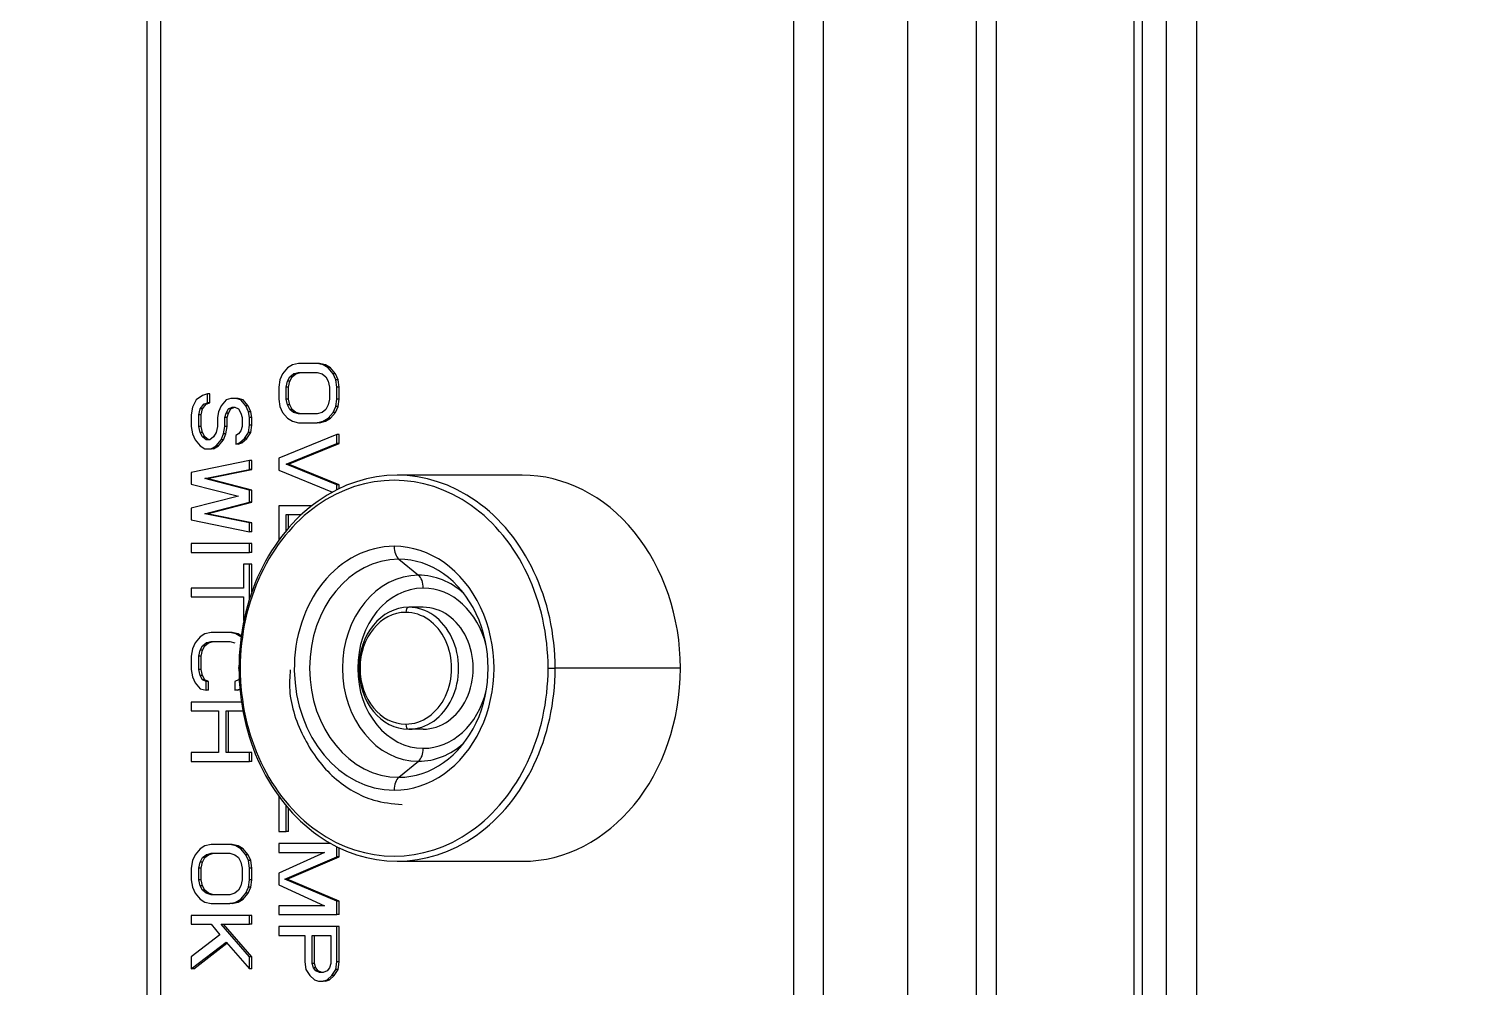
# Model space of a CAD drawing. Header units: millimetres. Extents: x -15291 to 293567, y -98510 to 49398.
# Drawn here: x 50066.7 to 50137.6, y 25606.1 to 25653.3 of the extents above; entities that cross this region are included whole.
import ezdxf

# ---------------------------------------------------------------- set-up
doc = ezdxf.new("R2010")
doc.units = ezdxf.units.MM
doc.header["$LTSCALE"] = 50
doc.header["$MEASUREMENT"] = 0
doc.linetypes.add('AUSGEZOGEN', pattern=[0])
doc.linetypes.add('PHANTOM2', pattern=[1.25, 0.625, -0.125, 0.125, -0.125, 0.125, -0.125])
doc.layers.add('DV16_Standard', color=7, linetype='CONTINUOUS')
doc.layers.add('RASTER', color=30, linetype='AUSGEZOGEN')

msp = doc.modelspace()

# ---------------------------------------------------------------- linework, layer by layer
at = {"layer": 'DV16_Standard', "color": 7, "linetype": 'Continuous', "ltscale": 254}
for p, q in [((50122.712, 25878.822), (50122.712, 25544.822)), ((50124.212, 25878.822), (50124.212, 25544.822)), ((50072.545, 25875.822), (50072.545, 25547.822)), ((50073.225, 25547.822), (50073.225, 25875.822)), ((50104.392, 25547.822), (50104.392, 25875.822)), ((50105.851, 25547.822), (50105.851, 25875.822)), ((50113.372, 25547.822), (50113.372, 25875.822)), ((50114.365, 25547.822), (50114.365, 25875.822)), ((50121.141, 25547.822), (50121.141, 25875.822)), ((50121.546, 25547.822), (50121.546, 25875.822)), ((50079.212, 25636.312), (50079.09, 25636.02)), ((50079.456, 25636.603), (50079.212, 25636.312)), ((50079.7, 25636.749), (50079.456, 25636.603)), ((50079.456, 25635.947), (50079.578, 25636.166)), ((50079.57, 25635.947), (50079.692, 25636.166)), ((50079.578, 25636.166), (50079.761, 25636.312)), ((50079.692, 25636.166), (50079.578, 25636.166)), ((50079.692, 25636.166), (50079.875, 25636.312)), ((50080.005, 25636.822), (50079.7, 25636.749)), ((50079.761, 25636.312), (50080.005, 25636.385)), ((50079.875, 25636.312), (50079.761, 25636.312)), ((50079.875, 25636.312), (50080.119, 25636.385)), ((50080.92, 25636.822), (50080.005, 25636.822)), ((50080.005, 25636.385), (50080.92, 25636.385)), ((50081.034, 25636.822), (50080.92, 25636.822)), ((50081.225, 25636.749), (50080.92, 25636.822)), ((50080.92, 25636.385), (50081.164, 25636.312)), ((50081.339, 25636.749), (50081.034, 25636.822)), ((50081.164, 25636.312), (50081.347, 25636.166)), ((50081.339, 25636.749), (50081.225, 25636.749)), ((50081.469, 25636.603), (50081.225, 25636.749)), ((50081.583, 25636.603), (50081.339, 25636.749)), ((50081.347, 25636.166), (50081.469, 25635.947)), ((50081.583, 25636.603), (50081.469, 25636.603)), ((50081.713, 25636.312), (50081.469, 25636.603)), ((50081.827, 25636.312), (50081.583, 25636.603)), ((50081.827, 25636.312), (50081.713, 25636.312)), ((50081.835, 25636.02), (50081.713, 25636.312)), ((50081.949, 25636.02), (50081.827, 25636.312)), ((50079.09, 25636.02), (50079.029, 25635.655)), ((50079.029, 25635.655), (50079.029, 25635.072)), ((50079.395, 25635.655), (50079.456, 25635.947)), ((50079.395, 25635.072), (50079.395, 25635.655)), ((50079.509, 25635.655), (50079.395, 25635.655)), ((50079.57, 25635.947), (50079.456, 25635.947)), ((50079.509, 25635.655), (50079.57, 25635.947)), ((50079.509, 25635.072), (50079.509, 25635.655)), ((50081.469, 25635.947), (50081.53, 25635.655)), ((50081.53, 25635.655), (50081.53, 25635.072)), ((50081.896, 25635.655), (50081.835, 25636.02)), ((50081.949, 25636.02), (50081.835, 25636.02)), ((50082.01, 25635.655), (50081.896, 25635.655)), ((50081.896, 25635.072), (50081.896, 25635.655)), ((50082.01, 25635.655), (50081.949, 25636.02)), ((50082.01, 25635.072), (50082.01, 25635.655)), ((50074.972, 25635.03), (50074.789, 25634.666)), ((50075.277, 25635.249), (50074.972, 25635.03)), ((50075.155, 25634.593), (50075.338, 25634.812)), ((50075.27, 25634.593), (50075.453, 25634.812)), ((50075.521, 25635.322), (50075.277, 25635.249)), ((50075.338, 25634.812), (50075.521, 25634.885)), ((50075.453, 25634.812), (50075.338, 25634.812)), ((50075.453, 25634.812), (50075.636, 25634.885)), ((50075.521, 25634.885), (50075.521, 25635.322)), ((50075.636, 25635.322), (50075.521, 25635.322)), ((50075.636, 25634.885), (50075.521, 25634.885)), ((50075.636, 25634.885), (50075.636, 25635.322)), ((50076.192, 25634.739), (50076.07, 25634.447)), ((50076.436, 25635.03), (50076.192, 25634.739)), ((50076.68, 25635.103), (50076.436, 25635.03)), ((50076.924, 25635.103), (50076.68, 25635.103)), ((50077.168, 25635.03), (50076.924, 25635.103)), ((50077.039, 25635.103), (50076.924, 25635.103)), ((50077.283, 25635.03), (50077.039, 25635.103)), ((50077.412, 25634.739), (50077.168, 25635.03)), ((50077.283, 25635.03), (50077.168, 25635.03)), ((50077.527, 25634.739), (50077.283, 25635.03)), ((50077.534, 25634.447), (50077.412, 25634.739)), ((50077.527, 25634.739), (50077.412, 25634.739)), ((50077.649, 25634.447), (50077.527, 25634.739)), ((50079.029, 25635.072), (50079.09, 25634.707)), ((50079.456, 25634.78), (50079.395, 25635.072)), ((50079.509, 25635.072), (50079.395, 25635.072)), ((50079.578, 25634.562), (50079.456, 25634.78)), ((50079.57, 25634.78), (50079.456, 25634.78)), ((50079.57, 25634.78), (50079.509, 25635.072)), ((50079.692, 25634.562), (50079.57, 25634.78)), ((50081.469, 25634.78), (50081.347, 25634.562)), ((50081.53, 25635.072), (50081.469, 25634.78)), ((50081.835, 25634.707), (50081.896, 25635.072)), ((50082.01, 25635.072), (50081.896, 25635.072)), ((50081.949, 25634.707), (50082.01, 25635.072)), ((50074.789, 25634.666), (50074.728, 25634.301)), ((50074.728, 25634.301), (50074.728, 25633.718)), ((50075.094, 25634.301), (50075.155, 25634.593)), ((50075.094, 25633.718), (50075.094, 25634.301)), ((50075.209, 25634.301), (50075.094, 25634.301)), ((50075.27, 25634.593), (50075.155, 25634.593)), ((50075.209, 25634.301), (50075.27, 25634.593)), ((50075.209, 25633.718), (50075.209, 25634.301)), ((50076.07, 25634.447), (50076.009, 25634.155)), ((50076.009, 25634.155), (50076.009, 25633.718)), ((50076.375, 25634.155), (50076.436, 25634.374)), ((50076.49, 25634.155), (50076.375, 25634.155)), ((50076.375, 25633.718), (50076.375, 25634.155)), ((50076.436, 25634.374), (50076.558, 25634.593)), ((50076.551, 25634.374), (50076.436, 25634.374)), ((50076.49, 25634.155), (50076.551, 25634.374)), ((50076.49, 25633.718), (50076.49, 25634.155)), ((50076.551, 25634.374), (50076.673, 25634.593)), ((50076.558, 25634.593), (50076.741, 25634.666)), ((50076.673, 25634.593), (50076.558, 25634.593)), ((50076.673, 25634.593), (50076.856, 25634.666)), ((50076.741, 25634.666), (50076.863, 25634.666)), ((50076.863, 25634.666), (50077.046, 25634.593)), ((50077.046, 25634.593), (50077.168, 25634.374)), ((50077.168, 25634.374), (50077.229, 25634.155)), ((50077.229, 25634.155), (50077.229, 25633.718)), ((50077.595, 25634.155), (50077.534, 25634.447)), ((50077.649, 25634.447), (50077.534, 25634.447)), ((50077.595, 25633.791), (50077.595, 25634.155)), ((50077.71, 25634.155), (50077.595, 25634.155)), ((50077.71, 25634.155), (50077.649, 25634.447)), ((50077.71, 25633.791), (50077.71, 25634.155)), ((50079.09, 25634.707), (50079.212, 25634.416)), ((50079.212, 25634.416), (50079.456, 25634.124)), ((50079.456, 25634.124), (50079.7, 25633.978)), ((50079.761, 25634.416), (50079.578, 25634.562)), ((50079.692, 25634.562), (50079.578, 25634.562)), ((50079.875, 25634.416), (50079.692, 25634.562)), ((50079.875, 25634.416), (50079.761, 25634.416)), ((50080.005, 25634.343), (50079.761, 25634.416)), ((50080.119, 25634.343), (50079.875, 25634.416)), ((50080.92, 25634.343), (50080.005, 25634.343)), ((50081.164, 25634.416), (50080.92, 25634.343)), ((50081.347, 25634.562), (50081.164, 25634.416)), ((50081.225, 25633.978), (50081.469, 25634.124)), ((50081.339, 25633.978), (50081.583, 25634.124)), ((50081.469, 25634.124), (50081.713, 25634.416)), ((50081.583, 25634.124), (50081.469, 25634.124)), ((50081.583, 25634.124), (50081.827, 25634.416)), ((50081.713, 25634.416), (50081.835, 25634.707)), ((50081.827, 25634.416), (50081.713, 25634.416)), ((50081.827, 25634.416), (50081.949, 25634.707)), ((50081.949, 25634.707), (50081.835, 25634.707)), ((50074.728, 25633.718), (50074.789, 25633.353)), ((50074.789, 25633.353), (50074.911, 25633.062)), ((50075.155, 25633.426), (50075.094, 25633.718)), ((50075.209, 25633.718), (50075.094, 25633.718)), ((50075.277, 25633.207), (50075.155, 25633.426)), ((50075.27, 25633.426), (50075.155, 25633.426)), ((50075.27, 25633.426), (50075.209, 25633.718)), ((50075.392, 25633.207), (50075.27, 25633.426)), ((50075.948, 25633.426), (50075.826, 25633.207)), ((50076.009, 25633.718), (50075.948, 25633.426)), ((50076.192, 25633.062), (50076.314, 25633.353)), ((50076.307, 25633.062), (50076.429, 25633.353)), ((50076.314, 25633.353), (50076.375, 25633.718)), ((50076.429, 25633.353), (50076.314, 25633.353)), ((50076.49, 25633.718), (50076.375, 25633.718)), ((50076.429, 25633.353), (50076.49, 25633.718)), ((50077.046, 25633.353), (50076.924, 25633.28)), ((50077.168, 25633.499), (50077.046, 25633.353)), ((50077.229, 25633.718), (50077.168, 25633.499)), ((50077.351, 25633.135), (50077.534, 25633.426)), ((50077.466, 25633.135), (50077.649, 25633.426)), ((50077.534, 25633.426), (50077.595, 25633.791)), ((50077.649, 25633.426), (50077.534, 25633.426)), ((50077.71, 25633.791), (50077.595, 25633.791)), ((50077.649, 25633.426), (50077.71, 25633.791)), ((50081.896, 25633.322), (50079.029, 25632.155)), ((50079.7, 25633.978), (50080.005, 25633.905)), ((50080.005, 25633.905), (50080.92, 25633.905)), ((50080.92, 25633.905), (50081.225, 25633.978)), ((50081.034, 25633.905), (50080.92, 25633.905)), ((50081.034, 25633.905), (50081.339, 25633.978)), ((50081.339, 25633.978), (50081.225, 25633.978)), ((50082.01, 25633.322), (50081.896, 25633.322)), ((50081.896, 25632.885), (50081.896, 25633.322)), ((50082.01, 25632.885), (50082.01, 25633.322)), ((50074.911, 25633.062), (50075.155, 25632.77)), ((50075.155, 25632.77), (50075.399, 25632.624)), ((50075.46, 25633.062), (50075.277, 25633.207)), ((50075.392, 25633.207), (50075.277, 25633.207)), ((50075.575, 25633.062), (50075.392, 25633.207)), ((50075.399, 25632.624), (50075.704, 25632.624)), ((50075.643, 25633.062), (50075.46, 25633.062)), ((50075.826, 25633.207), (50075.643, 25633.062)), ((50075.704, 25632.624), (50075.948, 25632.77)), ((50075.819, 25632.624), (50075.704, 25632.624)), ((50075.819, 25632.624), (50076.063, 25632.77)), ((50075.948, 25632.77), (50076.192, 25633.062)), ((50076.063, 25632.77), (50075.948, 25632.77)), ((50076.063, 25632.77), (50076.307, 25633.062)), ((50076.307, 25633.062), (50076.192, 25633.062)), ((50076.924, 25633.28), (50076.924, 25632.843)), ((50076.924, 25632.843), (50077.107, 25632.916)), ((50077.039, 25632.843), (50076.924, 25632.843)), ((50077.039, 25632.843), (50077.222, 25632.916)), ((50077.107, 25632.916), (50077.351, 25633.135)), ((50077.222, 25632.916), (50077.107, 25632.916)), ((50077.222, 25632.916), (50077.466, 25633.135)), ((50077.466, 25633.135), (50077.351, 25633.135)), ((50079.395, 25631.864), (50081.896, 25632.885)), ((50079.509, 25631.864), (50082.01, 25632.885)), ((50082.01, 25632.885), (50081.896, 25632.885)), ((50077.595, 25632.041), (50074.728, 25631.457)), ((50077.595, 25631.603), (50077.595, 25632.041)), ((50077.71, 25632.041), (50077.595, 25632.041)), ((50077.71, 25631.603), (50077.71, 25632.041)), ((50079.029, 25632.155), (50079.029, 25631.572)), ((50074.728, 25631.457), (50074.728, 25630.874)), ((50075.399, 25631.166), (50077.595, 25631.603)), ((50075.514, 25631.166), (50077.71, 25631.603)), ((50077.71, 25631.603), (50077.595, 25631.603)), ((50079.029, 25631.572), (50081.678, 25630.494)), ((50079.509, 25631.864), (50079.395, 25631.864)), ((50081.896, 25630.843), (50079.395, 25631.864)), ((50082.01, 25630.843), (50079.509, 25631.864)), ((50091.021, 25631.322), (50084.855, 25631.322)), ((50074.728, 25630.874), (50077.046, 25630.291)), ((50077.595, 25630.582), (50075.399, 25631.166)), ((50075.514, 25631.166), (50075.399, 25631.166)), ((50077.71, 25630.582), (50075.514, 25631.166)), ((50077.595, 25629.999), (50077.595, 25630.582)), ((50077.71, 25630.582), (50077.595, 25630.582)), ((50077.71, 25629.999), (50077.71, 25630.582)), ((50082.01, 25630.843), (50081.896, 25630.843)), ((50081.896, 25630.608), (50081.896, 25630.843)), ((50082.01, 25630.665), (50082.01, 25630.843)), ((50077.046, 25630.291), (50074.728, 25629.707)), ((50075.399, 25629.416), (50077.595, 25629.999)), ((50075.514, 25629.416), (50077.71, 25629.999)), ((50077.71, 25629.999), (50077.595, 25629.999)), ((50079.029, 25629.822), (50079.029, 25628.119)), ((50080.658, 25629.822), (50079.029, 25629.822)), ((50074.728, 25629.707), (50074.728, 25629.124)), ((50074.728, 25629.124), (50077.595, 25628.541)), ((50077.595, 25628.978), (50075.399, 25629.416)), ((50075.514, 25629.416), (50075.399, 25629.416)), ((50077.71, 25628.978), (50075.514, 25629.416)), ((50079.395, 25628.591), (50079.395, 25629.385)), ((50079.395, 25629.385), (50080.145, 25629.385)), ((50079.509, 25628.726), (50079.509, 25629.385)), ((50077.595, 25628.541), (50077.595, 25628.978)), ((50077.71, 25628.978), (50077.595, 25628.978)), ((50077.71, 25628.541), (50077.595, 25628.541)), ((50077.71, 25628.541), (50077.71, 25628.978)), ((50074.728, 25627.957), (50074.728, 25627.52)), ((50077.595, 25627.957), (50074.728, 25627.957)), ((50077.71, 25627.957), (50077.595, 25627.957)), ((50077.595, 25627.52), (50077.595, 25627.957)), ((50077.71, 25627.52), (50077.71, 25627.957)), ((50074.728, 25627.52), (50077.595, 25627.52)), ((50077.29, 25626.937), (50077.29, 25625.77)), ((50077.595, 25626.937), (50077.29, 25626.937)), ((50077.71, 25627.52), (50077.595, 25627.52)), ((50077.595, 25625.243), (50077.595, 25626.937)), ((50077.71, 25626.937), (50077.595, 25626.937)), ((50077.71, 25625.585), (50077.71, 25626.937)), ((50084.944, 25627.188), (50085.914, 25626.399)), ((50074.728, 25625.77), (50074.728, 25625.332)), ((50077.29, 25625.77), (50074.728, 25625.77)), ((50074.728, 25625.332), (50077.29, 25625.332)), ((50077.29, 25625.332), (50077.29, 25624.166)), ((50086.146, 25624.822), (50085.429, 25624.822)), ((50077.29, 25624.166), (50077.314, 25624.166)), ((50075.399, 25623.51), (50075.155, 25623.364)), ((50075.704, 25623.582), (50075.399, 25623.51)), ((50076.619, 25623.582), (50075.704, 25623.582)), ((50076.924, 25623.51), (50076.619, 25623.582)), ((50076.734, 25623.582), (50076.619, 25623.582)), ((50077.039, 25623.51), (50076.734, 25623.582)), ((50077.039, 25623.51), (50076.924, 25623.51)), ((50077.168, 25623.364), (50076.924, 25623.51)), ((50077.184, 25623.423), (50077.039, 25623.51)), ((50074.789, 25622.78), (50074.728, 25622.416)), ((50074.911, 25623.072), (50074.789, 25622.78)), ((50075.155, 25623.364), (50074.911, 25623.072)), ((50075.094, 25622.416), (50075.155, 25622.707)), ((50075.155, 25622.707), (50075.277, 25622.926)), ((50075.27, 25622.707), (50075.155, 25622.707)), ((50075.209, 25622.416), (50075.27, 25622.707)), ((50075.27, 25622.707), (50075.392, 25622.926)), ((50075.277, 25622.926), (50075.46, 25623.072)), ((50075.392, 25622.926), (50075.277, 25622.926)), ((50075.392, 25622.926), (50075.575, 25623.072)), ((50075.46, 25623.072), (50075.704, 25623.145)), ((50075.575, 25623.072), (50075.46, 25623.072)), ((50075.575, 25623.072), (50075.819, 25623.145)), ((50075.704, 25623.145), (50076.619, 25623.145)), ((50076.619, 25623.145), (50076.863, 25623.072)), ((50074.728, 25622.416), (50074.728, 25621.76)), ((50075.094, 25621.76), (50075.094, 25622.416)), ((50075.209, 25622.416), (50075.094, 25622.416)), ((50075.209, 25621.76), (50075.209, 25622.416)), ((50074.728, 25621.76), (50074.789, 25621.395)), ((50074.789, 25621.395), (50074.911, 25621.103)), ((50075.155, 25621.468), (50075.094, 25621.76)), ((50075.209, 25621.76), (50075.094, 25621.76)), ((50075.277, 25621.249), (50075.155, 25621.468)), ((50075.27, 25621.468), (50075.155, 25621.468)), ((50075.27, 25621.468), (50075.209, 25621.76)), ((50075.392, 25621.249), (50075.27, 25621.468)), ((50077.135, 25621.822), (50077.028, 25621.822)), ((50077.084, 25621.317), (50077.046, 25621.249)), ((50092.289, 25621.822), (50092.637, 25621.822)), ((50098.803, 25621.822), (50092.637, 25621.822)), ((50074.911, 25621.103), (50075.155, 25620.812)), ((50075.155, 25620.812), (50075.46, 25620.739)), ((50075.46, 25621.176), (50075.277, 25621.249)), ((50075.392, 25621.249), (50075.277, 25621.249)), ((50075.575, 25621.176), (50075.392, 25621.249)), ((50075.46, 25620.739), (50075.46, 25621.176)), ((50075.575, 25621.176), (50075.46, 25621.176)), ((50075.575, 25620.739), (50075.46, 25620.739)), ((50075.575, 25620.739), (50075.575, 25621.176)), ((50077.046, 25621.249), (50076.863, 25621.176)), ((50076.863, 25621.176), (50076.863, 25620.739)), ((50076.863, 25620.739), (50077.118, 25620.8)), ((50076.978, 25620.739), (50076.863, 25620.739)), ((50076.978, 25620.739), (50077.121, 25620.773)), ((50074.728, 25620.155), (50074.728, 25619.718)), ((50077.194, 25620.155), (50074.728, 25620.155)), ((50074.728, 25619.718), (50076.07, 25619.718)), ((50076.07, 25619.718), (50076.07, 25617.676)), ((50076.436, 25619.718), (50077.266, 25619.718)), ((50076.436, 25617.676), (50076.436, 25619.718)), ((50076.551, 25617.676), (50076.551, 25619.718)), ((50086.146, 25618.822), (50085.429, 25618.822)), ((50074.728, 25617.676), (50074.728, 25617.239)), ((50076.07, 25617.676), (50074.728, 25617.676)), ((50074.728, 25617.239), (50077.595, 25617.239)), ((50077.595, 25617.676), (50076.436, 25617.676)), ((50077.595, 25617.239), (50077.595, 25617.676)), ((50077.71, 25617.676), (50077.595, 25617.676)), ((50077.71, 25617.239), (50077.595, 25617.239)), ((50077.71, 25617.239), (50077.71, 25617.676)), ((50084.944, 25616.456), (50085.914, 25617.245)), ((50079.029, 25615.525), (50079.029, 25613.78)), ((50079.395, 25613.78), (50079.395, 25615.053)), ((50079.509, 25613.78), (50079.509, 25614.918)), ((50079.029, 25613.78), (50079.395, 25613.78)), ((50079.509, 25613.78), (50079.395, 25613.78)), ((50075.155, 25612.937), (50074.911, 25612.645)), ((50075.399, 25613.082), (50075.155, 25612.937)), ((50075.704, 25613.155), (50075.399, 25613.082)), ((50076.619, 25613.155), (50075.704, 25613.155)), ((50076.734, 25613.155), (50076.619, 25613.155)), ((50076.924, 25613.082), (50076.619, 25613.155)), ((50077.039, 25613.082), (50076.734, 25613.155)), ((50077.039, 25613.082), (50076.924, 25613.082)), ((50077.168, 25612.937), (50076.924, 25613.082)), ((50077.283, 25612.937), (50077.039, 25613.082)), ((50077.283, 25612.937), (50077.168, 25612.937)), ((50077.412, 25612.645), (50077.168, 25612.937)), ((50077.527, 25612.645), (50077.283, 25612.937)), ((50079.029, 25613.197), (50079.029, 25612.76)), ((50081.593, 25613.197), (50079.029, 25613.197)), ((50081.286, 25612.76), (50079.029, 25611.739)), ((50079.029, 25612.76), (50081.286, 25612.76)), ((50081.896, 25612.541), (50081.896, 25613.036)), ((50082.01, 25612.541), (50082.01, 25612.98)), ((50074.789, 25612.353), (50074.728, 25611.989)), ((50074.911, 25612.645), (50074.789, 25612.353)), ((50075.094, 25611.989), (50075.155, 25612.28)), ((50075.155, 25612.28), (50075.277, 25612.499)), ((50075.27, 25612.28), (50075.155, 25612.28)), ((50075.209, 25611.989), (50075.27, 25612.28)), ((50075.27, 25612.28), (50075.392, 25612.499)), ((50075.277, 25612.499), (50075.46, 25612.645)), ((50075.392, 25612.499), (50075.277, 25612.499)), ((50075.392, 25612.499), (50075.575, 25612.645)), ((50075.46, 25612.645), (50075.704, 25612.718)), ((50075.575, 25612.645), (50075.46, 25612.645)), ((50075.575, 25612.645), (50075.819, 25612.718)), ((50075.704, 25612.718), (50076.619, 25612.718)), ((50076.619, 25612.718), (50076.863, 25612.645)), ((50076.863, 25612.645), (50077.046, 25612.499)), ((50077.046, 25612.499), (50077.168, 25612.28)), ((50077.168, 25612.28), (50077.229, 25611.989)), ((50077.527, 25612.645), (50077.412, 25612.645)), ((50077.534, 25612.353), (50077.412, 25612.645)), ((50077.649, 25612.353), (50077.527, 25612.645)), ((50077.595, 25611.989), (50077.534, 25612.353)), ((50077.649, 25612.353), (50077.534, 25612.353)), ((50077.71, 25611.989), (50077.649, 25612.353)), ((50079.334, 25611.447), (50081.896, 25612.541)), ((50079.448, 25611.447), (50082.01, 25612.541)), ((50082.01, 25612.541), (50081.896, 25612.541)), ((50084.855, 25612.322), (50091.021, 25612.322)), ((50074.728, 25611.989), (50074.728, 25611.405)), ((50074.728, 25611.405), (50074.789, 25611.041)), ((50075.094, 25611.405), (50075.094, 25611.989)), ((50075.209, 25611.989), (50075.094, 25611.989)), ((50075.155, 25611.114), (50075.094, 25611.405)), ((50075.209, 25611.405), (50075.094, 25611.405)), ((50075.209, 25611.405), (50075.209, 25611.989)), ((50075.27, 25611.114), (50075.209, 25611.405)), ((50077.229, 25611.405), (50077.168, 25611.114)), ((50077.229, 25611.989), (50077.229, 25611.405)), ((50077.534, 25611.041), (50077.595, 25611.405)), ((50077.71, 25611.989), (50077.595, 25611.989)), ((50077.595, 25611.405), (50077.595, 25611.989)), ((50077.71, 25611.405), (50077.595, 25611.405)), ((50077.649, 25611.041), (50077.71, 25611.405)), ((50077.71, 25611.405), (50077.71, 25611.989)), ((50079.029, 25611.739), (50079.029, 25611.155)), ((50081.896, 25610.353), (50079.334, 25611.447)), ((50079.448, 25611.447), (50079.334, 25611.447)), ((50082.01, 25610.353), (50079.448, 25611.447)), ((50074.789, 25611.041), (50074.911, 25610.749)), ((50074.911, 25610.749), (50075.155, 25610.457)), ((50075.277, 25610.895), (50075.155, 25611.114)), ((50075.27, 25611.114), (50075.155, 25611.114)), ((50075.392, 25610.895), (50075.27, 25611.114)), ((50075.46, 25610.749), (50075.277, 25610.895)), ((50075.392, 25610.895), (50075.277, 25610.895)), ((50075.575, 25610.749), (50075.392, 25610.895)), ((50075.575, 25610.749), (50075.46, 25610.749)), ((50075.704, 25610.676), (50075.46, 25610.749)), ((50075.819, 25610.676), (50075.575, 25610.749)), ((50076.619, 25610.676), (50075.704, 25610.676)), ((50076.863, 25610.749), (50076.619, 25610.676)), ((50077.046, 25610.895), (50076.863, 25610.749)), ((50077.168, 25611.114), (50077.046, 25610.895)), ((50077.168, 25610.457), (50077.412, 25610.749)), ((50077.283, 25610.457), (50077.527, 25610.749)), ((50077.412, 25610.749), (50077.534, 25611.041)), ((50077.527, 25610.749), (50077.412, 25610.749)), ((50077.527, 25610.749), (50077.649, 25611.041)), ((50077.649, 25611.041), (50077.534, 25611.041)), ((50079.029, 25611.155), (50081.286, 25610.135)), ((50075.155, 25610.457), (50075.399, 25610.312)), ((50075.399, 25610.312), (50075.704, 25610.239)), ((50075.704, 25610.239), (50076.619, 25610.239)), ((50076.619, 25610.239), (50076.924, 25610.312)), ((50076.734, 25610.239), (50076.619, 25610.239)), ((50076.734, 25610.239), (50077.039, 25610.312)), ((50076.924, 25610.312), (50077.168, 25610.457)), ((50077.039, 25610.312), (50076.924, 25610.312)), ((50077.039, 25610.312), (50077.283, 25610.457)), ((50077.283, 25610.457), (50077.168, 25610.457)), ((50081.286, 25610.135), (50079.029, 25610.135)), ((50079.029, 25610.135), (50079.029, 25609.697)), ((50081.896, 25609.697), (50081.896, 25610.353)), ((50082.01, 25610.353), (50081.896, 25610.353)), ((50082.01, 25609.697), (50082.01, 25610.353)), ((50074.728, 25609.655), (50074.728, 25609.218)), ((50077.595, 25609.655), (50074.728, 25609.655)), ((50074.728, 25609.218), (50075.704, 25609.218)), ((50075.704, 25609.218), (50076.131, 25608.707)), ((50076.192, 25609.218), (50077.595, 25609.218)), ((50077.595, 25607.614), (50076.192, 25609.218)), ((50077.71, 25607.614), (50076.307, 25609.218)), ((50077.595, 25609.218), (50077.595, 25609.655)), ((50077.71, 25609.655), (50077.595, 25609.655)), ((50077.71, 25609.218), (50077.595, 25609.218)), ((50077.71, 25609.218), (50077.71, 25609.655)), ((50079.029, 25609.697), (50081.896, 25609.697)), ((50082.01, 25609.697), (50081.896, 25609.697)), ((50076.131, 25608.707), (50074.728, 25607.614)), ((50079.029, 25609.114), (50079.029, 25608.676)), ((50081.896, 25609.114), (50079.029, 25609.114)), ((50079.029, 25608.676), (50080.31, 25608.676)), ((50080.31, 25608.676), (50080.31, 25607.364)), ((50080.676, 25607.291), (50080.676, 25608.676)), ((50080.676, 25608.676), (50081.591, 25608.676)), ((50080.79, 25607.291), (50080.79, 25608.676)), ((50081.591, 25608.676), (50081.591, 25607.291)), ((50081.896, 25607.364), (50081.896, 25609.114)), ((50082.01, 25609.114), (50081.896, 25609.114)), ((50082.01, 25607.364), (50082.01, 25609.114)), ((50074.728, 25607.03), (50076.436, 25608.343)), ((50074.843, 25607.03), (50076.482, 25608.29)), ((50076.436, 25608.343), (50077.595, 25607.03)), ((50074.728, 25607.614), (50074.728, 25607.03)), ((50077.595, 25607.03), (50077.595, 25607.614)), ((50077.71, 25607.614), (50077.595, 25607.614)), ((50077.71, 25607.03), (50077.71, 25607.614)), ((50080.31, 25607.364), (50080.371, 25606.999)), ((50080.737, 25607.072), (50080.676, 25607.291)), ((50080.79, 25607.291), (50080.676, 25607.291)), ((50080.851, 25607.072), (50080.79, 25607.291)), ((50081.591, 25607.291), (50081.53, 25607.072)), ((50081.835, 25606.999), (50081.896, 25607.364)), ((50082.01, 25607.364), (50081.896, 25607.364)), ((50081.949, 25606.999), (50082.01, 25607.364)), ((50074.843, 25607.03), (50074.728, 25607.03)), ((50077.71, 25607.03), (50077.595, 25607.03)), ((50080.371, 25606.999), (50080.554, 25606.707)), ((50080.554, 25606.707), (50080.798, 25606.489)), ((50080.859, 25606.926), (50080.737, 25607.072)), ((50080.851, 25607.072), (50080.737, 25607.072)), ((50080.798, 25606.489), (50080.981, 25606.416)), ((50080.973, 25606.926), (50080.851, 25607.072)), ((50081.042, 25606.853), (50080.859, 25606.926)), ((50080.973, 25606.926), (50080.859, 25606.926)), ((50081.156, 25606.853), (50080.973, 25606.926)), ((50080.981, 25606.416), (50081.225, 25606.416)), ((50081.225, 25606.853), (50081.042, 25606.853)), ((50081.408, 25606.926), (50081.225, 25606.853)), ((50081.225, 25606.416), (50081.408, 25606.489)), ((50081.339, 25606.416), (50081.225, 25606.416)), ((50081.339, 25606.416), (50081.522, 25606.489)), ((50081.53, 25607.072), (50081.408, 25606.926)), ((50081.408, 25606.489), (50081.652, 25606.707)), ((50081.522, 25606.489), (50081.408, 25606.489)), ((50081.522, 25606.489), (50081.766, 25606.707)), ((50081.652, 25606.707), (50081.835, 25606.999)), ((50081.766, 25606.707), (50081.652, 25606.707)), ((50081.766, 25606.707), (50081.949, 25606.999)), ((50081.949, 25606.999), (50081.835, 25606.999))]:
    msp.add_line(p, q, dxfattribs=at)
at = {"layer": 'DV16_Standard', "color": 4, "linetype": 'PHANTOM2', "ltscale": 254}
msp.add_arc((50323.337, 25463.122), 504.819, 87.1614, 180, dxfattribs=at)
at = {"layer": 'DV16_Standard', "color": 7, "linetype": 'Continuous', "ltscale": 254}
for centre, major_axis, ratio, start_param, end_param in [((50084.855, 25621.822), (0, -9.5), 0.819152, 1.570796, 4.712389), ((50084.712, 25621.822), (0, -9.25), 0.819152, 1.570796, 4.712389), ((50091.021, 25621.822), (0, -9.5), 0.819152, 1.570796, 3.141593), ((50084.712, 25621.822), (0, 6), 0.819152, 0, 1.588282), ((50084.712, 25621.822), (0, -6), 0.819152, 0, 3.141593), ((50085.113, 25627.822), (0, 0.7), 0.573576, 1.570796, 2.70526), ((50084.944, 25621.822), (0, -5.366), 0.819152, 3.141593, 6.283185), ((50084.944, 25621.822), (0, -5.366), 0.819152, 0, 3.141593), ((50085.914, 25621.822), (0, -4.577), 0.819152, 3.141593, 6.283185), ((50085.914, 25621.822), (0, -4.577), 0.819152, 2.505647, 3.141593), ((50085.744, 25625.764), (0, 0.7), 0.573576, 4.712389, 5.846853), ((50086.146, 25621.822), (0, -3.942), 0.819152, 3.141593, 6.283185), ((50086.146, 25621.822), (0, -3.942), 0.819152, 1.858925, 3.141593), ((50085.429, 25621.822), (0, -3), 0.819152, 3.141593, 6.283185), ((50085.429, 25624.572), (0, 0.25), 0.573576, 0, 1.570796), ((50085.429, 25621.822), (0, -3), 0.819152, 0, 3.141593), ((50086.146, 25621.822), (0, -3), 0.819152, 0, 3.141593), ((50085.285, 25621.822), (0, -2.75), 0.819152, 3.141593, 6.283185), ((50085.285, 25621.822), (0, -2.75), 0.819152, 0, 3.141593), ((50084.855, 25621.822), (0, 9.5), 0.819152, 1.570796, 4.712389), ((50084.712, 25621.822), (0, 9.25), 0.819152, 1.570796, 4.712389), ((50084.712, 25621.822), (0, 6), 0.819152, 1.588282, 3.141593), ((50091.021, 25621.822), (0, 9.5), 0.819152, 3.141593, 4.712389), ((50086.146, 25621.822), (0, -3.942), 0.819152, 0, 1.282667), ((50085.429, 25619.072), (0, -0.25), 0.573576, 4.712389, 6.283185), ((50085.914, 25621.822), (0, -4.577), 0.819152, 0, 0.635946), ((50085.744, 25617.88), (0, -0.7), 0.573576, 0.436332, 1.570796), ((50085.113, 25615.822), (0, 0.7), 0.573576, 0.436332, 1.570796)]:
    msp.add_ellipse(centre, major_axis=major_axis, ratio=ratio, start_param=start_param, end_param=end_param, dxfattribs=at)
msp.add_open_spline([(50079.595, 25621.738), (50079.57, 25621.377), (50079.503, 25620.261), (50080.222, 25618.248), (50081.647, 25616.328), (50083.475, 25615.273), (50084.597, 25615.161), (50085.113, 25615.122)], degree=3, knots=[0, 0, 0, 0, 0.096188, 0.344147, 0.593001, 0.840454, 1, 1, 1, 1], dxfattribs=at)
at = {"layer": 'RASTER'}
msp.add_line((50110, 18700), (50110, 31900), dxfattribs=at)

doc.saveas('drawing.dxf')
